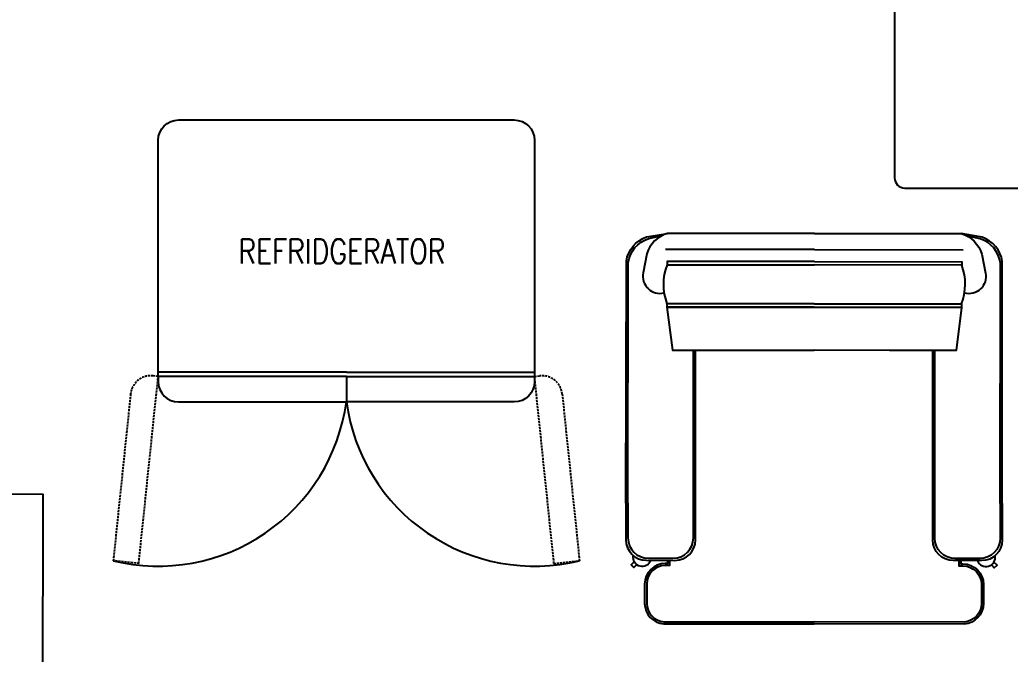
# Model space of a CAD drawing. Header units: millimetres. Extents: x -38686 to 870903, y -23218 to 232707.
# Drawn here: x 35874 to 38295, y 28689 to 30241 of the extents above; entities that cross this region are included whole.
import ezdxf

# ---------------------------------------------------------------- set-up
doc = ezdxf.new("R2010")
doc.units = ezdxf.units.MM
doc.header["$LTSCALE"] = 10
doc.linetypes.add('HIDDENX2', pattern=[0.75, 0.5, -0.25])
doc.layers.add('40 - Detail Outline', color=142, linetype='Continuous')
doc.styles.add('1-20', font='romans.shx', dxfattribs={"width": 0.8, "height": 35})

msp = doc.modelspace()

# ---------------------------------------------------------------- linework, layer by layer
at = {"layer": '40 - Detail Outline', "color": 0}
for p, q in [((37411.66, 29706.268), (37444.81, 29713.845)), ((37411.665, 29711.268), (37457.555, 29718.834)), ((37816.672, 29718.504), (37457.555, 29718.834)), ((37816.672, 29718.504), (38175.788, 29718.175)), ((38221.664, 29710.524), (38175.788, 29718.175)), ((38221.66, 29705.524), (38188.524, 29713.163)), ((37816.635, 29678.986), (37452.798, 29679.32)), ((37816.635, 29678.986), (38180.473, 29678.652))]:
    msp.add_line(p, q, dxfattribs=at)
at = {"layer": '40 - Detail Outline', "color": 252, "linetype": 'HIDDENX2'}
for p, q in [((36165.242, 28911.449), (36212.718, 29368.992)), ((37180.195, 28911.449), (37132.718, 29368.992)), ((36165.242, 28911.449), (36102.856, 28917.922)), ((37180.195, 28911.449), (37242.58, 28917.922))]:
    msp.add_line(p, q, dxfattribs=at)
at = {"layer": '40 - Detail Outline', "color": 252}
for p, q in [((36672.718, 29379.004), (36212.718, 29378.992)), ((36672.718, 29369.004), (36212.718, 29368.992)), ((36672.718, 29369.004), (36672.716, 29306.284)), ((36672.718, 29379.004), (37132.718, 29378.992)), ((36672.718, 29369.004), (37132.718, 29368.992)), ((36672.718, 29369.004), (36672.72, 29306.284))]:
    msp.add_line(p, q, dxfattribs=at)
at = {"layer": '40 - Detail Outline', "color": 7}
for p, q in [((37448.739, 28763.742), (37815.795, 28763.405)), ((37449.045, 28768.732), (37815.8, 28768.396)), ((38182.851, 28763.068), (37815.795, 28763.405)), ((38182.554, 28768.059), (37815.8, 28768.396))]:
    msp.add_line(p, q, dxfattribs=at)
msp.add_lwpolyline([(38364.384, 30610.843), (38037.782, 30610.843, 0.41421356), (38012.782, 30585.843), (38012.782, 29854.557, 0.41421356), (38037.782, 29829.557), (38364.384, 29829.557, 0.41421356), (38389.384, 29854.557), (38389.384, 30585.843, 0.41421356)], format="xyb", close=True, dxfattribs=at)
at = {"layer": '40 - Detail Outline', "color": 0}
for points in [[(36212.718, 29368.992), (36212.718, 29946.272, -0.41421356), (36262.718, 29996.272)], [(36262.718, 29996.272), (37082.718, 29996.272, -0.41421356), (37132.718, 29946.272), (37132.718, 29368.992)], [(37356.066, 29058.807), (37357.127, 29651.171, -0.28147335), (37406.592, 29709.926), (37411.665, 29711.268)], [(37361.066, 29058.802), (37361.605, 29646.685, -0.29368572), (37411.66, 29706.268)], [(37816.672, 29718.504), (37457.555, 29718.834, 0.25814287), (37407.509, 29668.88), (37398.12, 29622.28, 0.5502594), (37449.354, 29573.059)], [(37816.672, 29718.504), (38175.788, 29718.175, -0.25814287), (38225.742, 29668.129), (38235.046, 29621.512, -0.5502594), (38183.722, 29572.385)], [(38271.066, 29057.967), (38271.605, 29645.849, 0.29368572), (38221.66, 29705.524)], [(38276.066, 29057.962), (38276.092, 29650.328, 0.28147335), (38226.734, 29709.173), (38221.664, 29710.524)], [(37356.066, 29058.807), (37355.984, 28968.995, 0.41421356), (37405.938, 28918.949), (37475.899, 28918.885, 0.41421356), (37525.945, 28968.839), (37526.371, 29433.003)], [(37361.066, 29058.802), (37360.988, 28973.991, 0.41421356), (37410.942, 28923.945), (37470.903, 28923.89, 0.41421356), (37520.949, 28973.844), (37521.371, 29433.008)], [(38276.066, 29057.962), (38275.983, 28968.151, -0.41421356), (38225.937, 28918.197), (38155.976, 28918.261, -0.41421356), (38106.022, 28968.307), (38106.448, 29432.471)], [(38271.066, 29057.967), (38270.988, 28973.156, -0.41421356), (38220.942, 28923.202), (38160.981, 28923.257, -0.41421356), (38111.027, 28973.302), (38111.448, 29432.466)], [(36212.718, 29368.992), (36212.718, 29356.272, 0.41421356), (36262.72, 29306.273), (36672.72, 29306.284)], [(37132.718, 29368.992), (37132.718, 29356.272, -0.41421356), (37082.716, 29306.273), (36672.716, 29306.284)], [(37457.353, 28918.902), (37457.346, 28910.994), (37451.889, 28910.999, 0.41421356), (37401.843, 28861.044), (37401.799, 28813.694, 0.39665242), (37448.739, 28763.742)], [(37462.353, 28918.898), (37462.341, 28905.989), (37451.884, 28905.999, 0.41421356), (37406.843, 28861.04), (37406.799, 28813.689, 0.39665242), (37449.045, 28768.732)], [(38169.522, 28918.249), (38169.51, 28905.34), (38179.967, 28905.33, -0.41421356), (38224.926, 28860.289), (38224.882, 28812.939, -0.39665242), (38182.554, 28768.059)], [(38174.522, 28918.244), (38174.515, 28910.335), (38179.972, 28910.33, -0.41421356), (38229.926, 28860.285), (38229.882, 28812.934, -0.39665242), (38182.851, 28763.068)]]:
    msp.add_lwpolyline(points, format="xyb", dxfattribs=at)
for points in [[(37816.608, 29649.683), (37456.453, 29650.014), (37456.445, 29641.758), (37816.601, 29641.427)], [(37816.608, 29649.683), (38176.764, 29649.353), (38176.756, 29641.096), (37816.601, 29641.427)], [(37816.514, 29546.35), (37456.358, 29546.681), (37456.35, 29538.425), (37816.506, 29538.094)], [(37816.506, 29538.094), (37456.35, 29538.425), (37469.508, 29433.055), (37632.664, 29432.905)], [(37816.514, 29546.35), (38176.669, 29546.02), (38176.662, 29537.764), (37816.506, 29538.094)], [(37816.506, 29538.094), (38176.662, 29537.764), (38163.311, 29432.418), (38000.154, 29432.568)], [(37632.664, 29432.905), (37816.409, 29432.737)], [(38000.154, 29432.568), (37816.409, 29432.737)]]:
    msp.add_lwpolyline(points, dxfattribs=at)
at = {"layer": '40 - Detail Outline', "color": 252, "linetype": 'HIDDENX2'}
for points in [[(36212.718, 29368.992), (36200.066, 29370.305, 0.41421356), (36145.172, 29325.733), (36102.856, 28917.922)], [(37132.718, 29368.992), (37145.371, 29370.305, -0.41421356), (37200.264, 29325.733), (37242.58, 28917.922)]]:
    msp.add_lwpolyline(points, format="xyb", dxfattribs=at)
at = {"layer": '40 - Detail Outline', "color": 0}
msp.add_lwpolyline([(35430.456, 29081.759), (35930.455, 29080.938), (35929.635, 28580.939), (35429.636, 28581.759)], close=True, dxfattribs=at)
at = {"layer": '40 - Detail Outline', "color": 7}
for points in [[(37382.544, 28908.539), (37375.461, 28901.469), (37368.722, 28908.22), (37376.154, 28915.638)], [(38249.312, 28907.744), (38256.382, 28900.66), (38263.133, 28907.399), (38255.715, 28914.831)]]:
    msp.add_lwpolyline(points, dxfattribs=at)
at = {"layer": '40 - Detail Outline', "color": 0}
for centre, start, end in [((37581.786, 29594.104), 159.183724, 200.711113), ((38051.328, 29593.673), 339.183724, 20.711113)]:
    msp.add_arc(centre, 134.094, start, end, dxfattribs=at)
at = {"layer": '40 - Detail Outline', "color": 251}
for centre, start, end in [((36212.718, 29368.992), 256.311631, 352.23715), ((37132.718, 29368.992), 187.76285, 283.688369)]:
    msp.add_arc(centre, 464.256, start, end, dxfattribs=at)
at = {"layer": '40 - Detail Outline', "color": 7}
for centre, start, end in [((37395.615, 28926.731), 169.389046, 339.646261), ((38236.274, 28925.959), 200.248575, 10.50579)]:
    msp.add_arc(centre, 22.4, start, end, dxfattribs=at)

# ---------------------------------------------------------------- texts
at = {"layer": '40 - Detail Outline', "color": 7, "ltscale": 10, "insert": (36661.969, 29674.69), "char_height": 60, "attachment_point": 5, "style": '1-20'}
msp.add_mtext('REFRIDGERATOR', dxfattribs=at)

doc.saveas('drawing.dxf')
